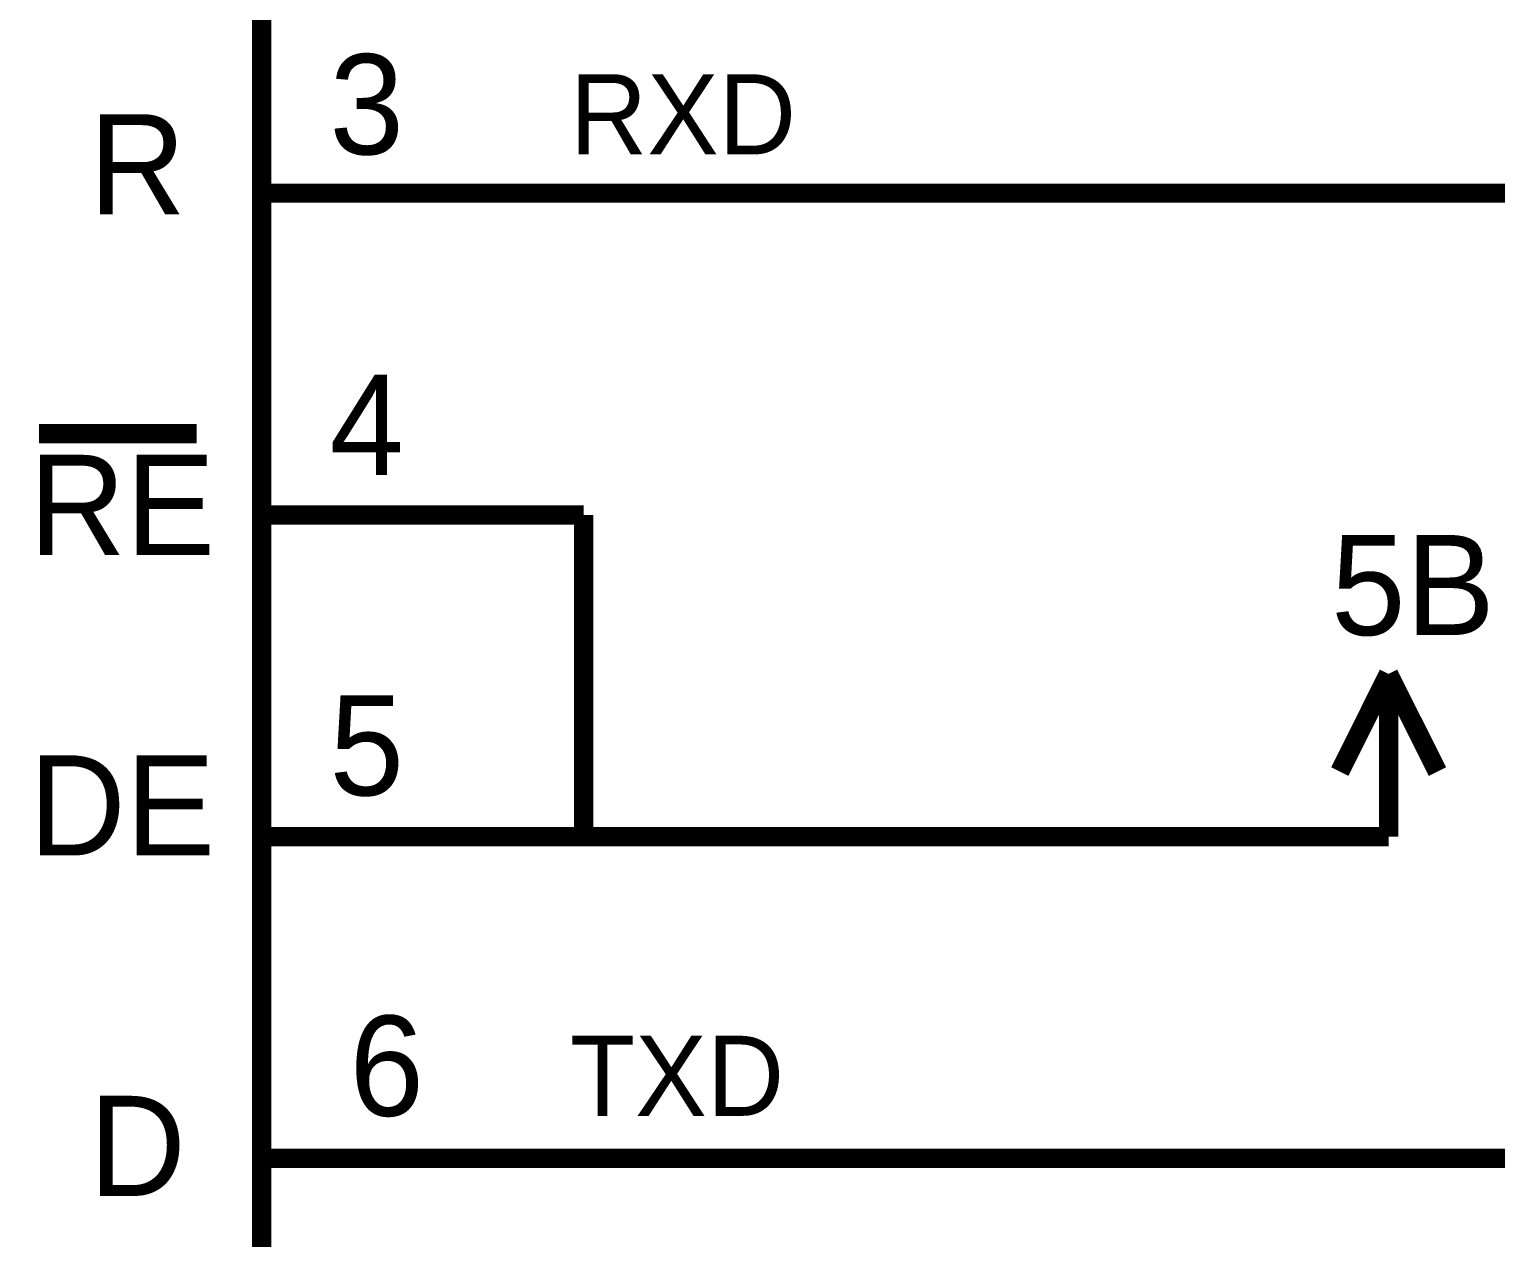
# Model space of a CAD drawing. Header units: millimetres. Extents: x 0 to 567, y 0 to 399.
# Drawn here: x 188.92 to 211.7, y 71.26 to 90.04 of the extents above; entities that cross this region are included whole.
import ezdxf

# ---------------------------------------------------------------- set-up
doc = ezdxf.new("R2010")
doc.units = ezdxf.units.MM
doc.layers.add('Sheet', color=255, linetype='Continuous')

msp = doc.modelspace()

# ---------------------------------------------------------------- linework, layer by layer
at = {"layer": 'Sheet', "const_width": 0.3}
for points in [[(192.528, 54.984), (192.528, 107.497)], [(192.528, 87.496), (197.527, 87.496)], [(197.527, 87.496), (220.032, 87.496), (220.032, 72.495), (220.032, 72.495)], [(190.136, 83.76), (189.066, 83.76)], [(191.517, 83.76), (190.136, 83.76)], [(192.528, 82.495), (197.527, 82.495)], [(197.527, 82.495), (197.527, 77.495)], [(210.034, 80.024), (209.276, 78.507)], [(210.034, 80.024), (210.793, 78.507)], [(210.034, 77.495), (210.034, 80.024)], [(192.528, 77.495), (197.527, 77.495)], [(197.527, 77.495), (210.034, 77.495)], [(192.528, 72.495), (197.527, 72.495)], [(197.527, 72.495), (220.032, 72.495)]]:
    msp.add_lwpolyline(points, dxfattribs=at)

# ---------------------------------------------------------------- texts
at = {"layer": 'Sheet'}
for s, height, p in [('3', 1.557, (193.579, 88.099)), ('RXD', 1.2452, (197.313, 88.099)), ('R', 1.557, (189.844, 87.165)), ('4', 1.557, (193.579, 83.118)), ('RE', 1.5565, (188.91, 81.873)), ('5В', 1.5565, (209.14, 80.628)), ('5', 1.557, (193.579, 78.137)), ('DE', 1.5565, (188.91, 77.203)), ('6', 1.557, (193.89, 73.156)), ('TXD', 1.2452, (197.313, 73.156)), ('D', 1.557, (189.844, 71.911))]:
    msp.add_text(s, height=height, dxfattribs=at).set_placement(p)

doc.saveas('drawing.dxf')
